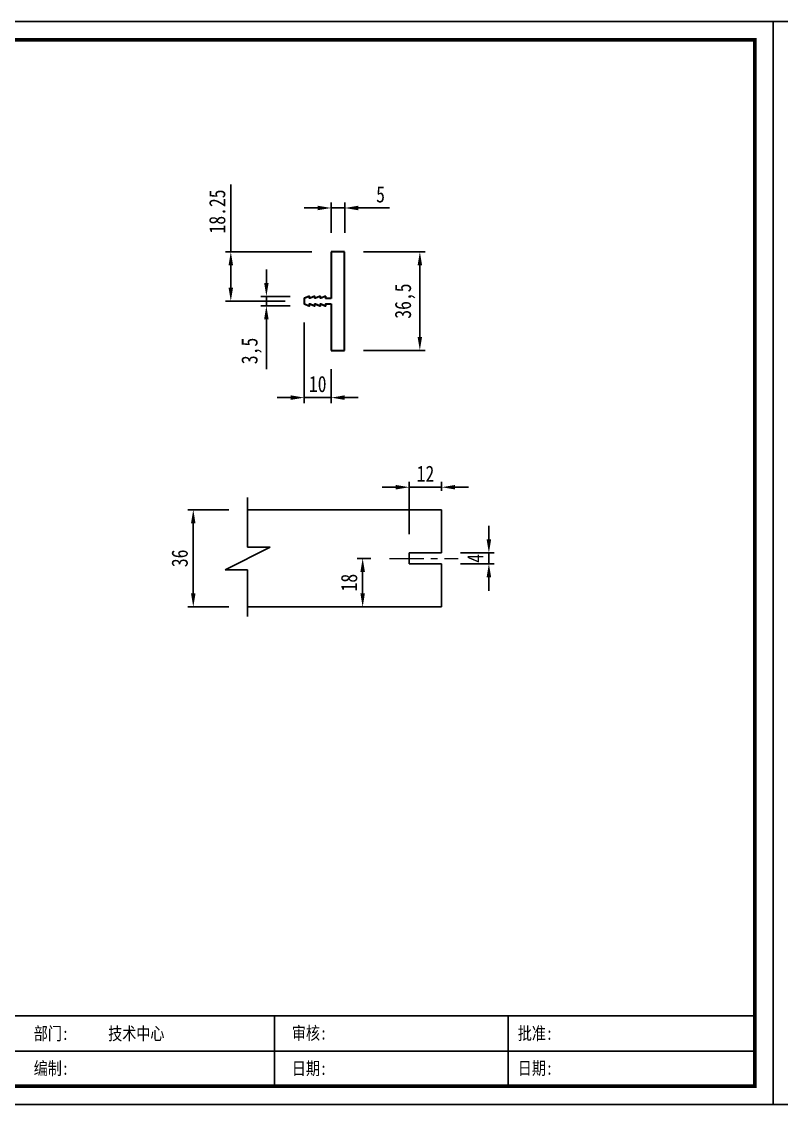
# Model space of a CAD drawing. Header units: millimetres. Extents: x 0 to 1097966, y -63096 to 223085.
# Drawn here: x 338840.8 to 339122.3, y -60619.1 to -60218.2 of the extents above; entities that cross this region are included whole.
import ezdxf

# ---------------------------------------------------------------- set-up
doc = ezdxf.new("R2010")
doc.units = ezdxf.units.MM
doc.linetypes.add('CENTERX2', pattern=[20.32, 12.7, -2.54, 2.54, -2.54])
doc.layers.add('DZ-文字说明', color=1, linetype='Continuous')
doc.styles.add('DZ-宋体2.5', font='', dxfattribs={"width": 0.8, "height": 2.5})
doc.styles.add('TEXT', font='', dxfattribs={"width": 0.8})
doc.styles.get('DZ-宋体2.5').set_extended_font_data('SimSun')
doc.styles.get('TEXT').set_extended_font_data('SimSun')
doc.dimstyles.new('副本 (2) (2) ISO-25', dxfattribs={"dimtxt": 18, "dimasz": 13, "dimexe": 6, "dimexo": 12, "dimgap": 6, "dimtad": 1, "dimtxsty": 'TEXT', "dimcen": 2.5, "dimclrd": 5, "dimclre": 5, "dimclrt": 5, "dimadec": 0, "dimazin": 0, "dimtfac": 1, "dimtmove": 0, "dimatfit": 3, "dimldrblk": 'BOXFILLED', "dimfxl": 1.25, "dimarcsym": 0})

# ---------------------------------------------------------------- blocks, each defined once
blk = doc.blocks.new('*D865')
at = {"color": 5, "lineweight": -2, "transparency": 16777216}
for p, q in [((339013.89, -60409.93), (339013.89, -60404.93)), ((339003.39, -60414.93), (339015.89, -60414.93)), ((339013.89, -60418.93), (339013.89, -60414.93)), ((339003.39, -60418.93), (339015.89, -60418.93)), ((339013.89, -60423.93), (339013.89, -60428.93))]:
    blk.add_line(p, q, dxfattribs=at)
at = {"color": 5, "transparency": 16777216}
for points in [[(339013.05, -60409.93), (339014.72, -60409.93), (339013.89, -60414.93)], [(339013.05, -60423.93), (339014.72, -60423.93), (339013.89, -60418.93)]]:
    blk.add_solid(points, dxfattribs=at)
at = {"layer": 'Defpoints', "color": 0, "transparency": 16777216}
for p in [(338996.39, -60414.93), (339013.89, -60414.93), (338996.39, -60418.93)]:
    blk.add_point(p, dxfattribs=at)
at = {"color": 5, "transparency": 16777216, "insert": (339008.89, -60416.93), "char_height": 6, "attachment_point": 5, "rotation": 90, "style": 'TEXT'}
blk.add_mtext('4', dxfattribs=at)
blk = doc.blocks.new('_BoxFilled')
at = {"color": 0, "linetype": 'ByBlock', "lineweight": -2}
blk.add_line((-0.5, 0), (-1, 0), dxfattribs=at)
at = {"color": 0, "linetype": 'ByBlock'}
blk.add_solid([(-0.5, 0.5), (0.5, 0.5), (-0.5, -0.5), (0.5, -0.5)], dxfattribs=at)
blk = doc.blocks.new('*D866')
at = {"color": 5, "lineweight": -2, "transparency": 16777216}
for p, q in [((338979.39, -60390.59), (338974.39, -60390.59)), ((338984.39, -60407.93), (338984.39, -60388.59)), ((338984.39, -60390.59), (338996.39, -60390.59)), ((338996.39, -60391.93), (338996.39, -60388.59)), ((339001.39, -60390.59), (339006.39, -60390.59))]:
    blk.add_line(p, q, dxfattribs=at)
at = {"color": 5, "transparency": 16777216}
for points in [[(338979.39, -60389.76), (338979.39, -60391.43), (338984.39, -60390.59)], [(339001.39, -60389.76), (339001.39, -60391.43), (338996.39, -60390.59)]]:
    blk.add_solid(points, dxfattribs=at)
at = {"layer": 'Defpoints', "color": 0, "transparency": 16777216}
for p in [(338996.39, -60390.59), (338996.39, -60398.93), (338984.39, -60414.93)]:
    blk.add_point(p, dxfattribs=at)
at = {"color": 5, "transparency": 16777216, "insert": (338990.39, -60385.59), "char_height": 6, "attachment_point": 5, "style": 'TEXT'}
blk.add_mtext('12', dxfattribs=at)
blk = doc.blocks.new('*D867')
at = {"color": 5, "lineweight": -2, "transparency": 16777216}
for p, q in [((338917.49, -60398.93), (338902.36, -60398.93)), ((338904.36, -60429.93), (338904.36, -60403.93)), ((338917.49, -60434.93), (338902.36, -60434.93))]:
    blk.add_line(p, q, dxfattribs=at)
at = {"color": 5, "transparency": 16777216}
for points in [[(338903.53, -60403.93), (338905.19, -60403.93), (338904.36, -60398.93)], [(338903.53, -60429.93), (338905.19, -60429.93), (338904.36, -60434.93)]]:
    blk.add_solid(points, dxfattribs=at)
at = {"layer": 'Defpoints', "color": 0, "transparency": 16777216}
for p in [(338904.36, -60398.93), (338924.49, -60398.93), (338924.49, -60434.93)]:
    blk.add_point(p, dxfattribs=at)
at = {"color": 5, "transparency": 16777216, "insert": (338899.36, -60416.93), "char_height": 6, "attachment_point": 5, "rotation": 90, "style": 'TEXT'}
blk.add_mtext('36', dxfattribs=at)
blk = doc.blocks.new('*D868')
at = {"color": 5, "lineweight": -2, "transparency": 16777216}
for p, q in [((338967.46, -60303.41), (338990.31, -60303.41)), ((338988.31, -60308.41), (338988.31, -60334.91)), ((338967.46, -60339.91), (338990.31, -60339.91))]:
    blk.add_line(p, q, dxfattribs=at)
at = {"color": 5, "transparency": 16777216}
for points in [[(338987.48, -60308.41), (338989.14, -60308.41), (338988.31, -60303.41)], [(338987.48, -60334.91), (338989.14, -60334.91), (338988.31, -60339.91)]]:
    blk.add_solid(points, dxfattribs=at)
at = {"layer": 'Defpoints', "color": 0, "transparency": 16777216}
for p in [(338960.46, -60303.41), (338960.46, -60339.91), (338988.31, -60339.91)]:
    blk.add_point(p, dxfattribs=at)
at = {"color": 5, "transparency": 16777216, "insert": (338982.81, -60321.66), "char_height": 6, "attachment_point": 5, "rotation": 90, "style": 'TEXT'}
blk.add_mtext('36,5', dxfattribs=at)
blk = doc.blocks.new('*D869')
at = {"color": 5, "lineweight": -2, "transparency": 16777216}
for p, q in [((338955.46, -60296.41), (338955.46, -60285.18)), ((338960.46, -60296.41), (338960.46, -60285.18)), ((338950.46, -60287.18), (338945.46, -60287.18)), ((338955.46, -60287.18), (338960.46, -60287.18)), ((338965.46, -60287.18), (338977.04, -60287.18))]:
    blk.add_line(p, q, dxfattribs=at)
at = {"color": 5, "transparency": 16777216}
for points in [[(338950.46, -60286.35), (338950.46, -60288.02), (338955.46, -60287.18)], [(338965.46, -60286.35), (338965.46, -60288.02), (338960.46, -60287.18)]]:
    blk.add_solid(points, dxfattribs=at)
at = {"layer": 'Defpoints', "color": 0, "transparency": 16777216}
for p in [(338955.46, -60287.18), (338955.46, -60303.41), (338960.46, -60303.41)]:
    blk.add_point(p, dxfattribs=at)
at = {"color": 5, "transparency": 16777216, "insert": (338973.75, -60282.18), "char_height": 6, "attachment_point": 5, "style": 'TEXT'}
blk.add_mtext('5', dxfattribs=at)
blk = doc.blocks.new('*D870')
at = {"color": 5, "lineweight": -2, "transparency": 16777216}
for p, q in [((338970.12, -60416.93), (338965.12, -60416.93)), ((338967.12, -60421.93), (338967.12, -60429.93)), ((338970.12, -60434.93), (338965.12, -60434.93))]:
    blk.add_line(p, q, dxfattribs=at)
at = {"color": 5, "transparency": 16777216}
for points in [[(338966.29, -60421.93), (338967.95, -60421.93), (338967.12, -60416.93)], [(338966.29, -60429.93), (338967.95, -60429.93), (338967.12, -60434.93)]]:
    blk.add_solid(points, dxfattribs=at)
at = {"layer": 'Defpoints', "color": 0, "transparency": 16777216}
for p in [(338977.12, -60416.93), (338967.12, -60434.93), (338977.12, -60434.93)]:
    blk.add_point(p, dxfattribs=at)
at = {"color": 5, "transparency": 16777216, "insert": (338962.12, -60425.93), "char_height": 6, "attachment_point": 5, "rotation": 90, "style": 'TEXT'}
blk.add_mtext('18', dxfattribs=at)
blk = doc.blocks.new('*D871')
at = {"color": 5, "lineweight": -2, "transparency": 16777216}
for p, q in [((338918.27, -60303.41), (338918.27, -60278.54)), ((338948.27, -60303.41), (338916.27, -60303.41)), ((338918.27, -60316.66), (338918.27, -60308.41)), ((338938.46, -60321.66), (338916.27, -60321.66))]:
    blk.add_line(p, q, dxfattribs=at)
at = {"color": 5, "transparency": 16777216}
for points in [[(338917.43, -60308.41), (338919.1, -60308.41), (338918.27, -60303.41)], [(338917.43, -60316.66), (338919.1, -60316.66), (338918.27, -60321.66)]]:
    blk.add_solid(points, dxfattribs=at)
at = {"layer": 'Defpoints', "color": 0, "transparency": 16777216}
for p in [(338918.27, -60303.41), (338955.46, -60303.41), (338945.46, -60321.66)]:
    blk.add_point(p, dxfattribs=at)
at = {"color": 5, "transparency": 16777216, "insert": (338913.27, -60288.48), "char_height": 6, "attachment_point": 5, "rotation": 90, "style": 'TEXT'}
blk.add_mtext('18.25', dxfattribs=at)
blk = doc.blocks.new('*D872')
at = {"color": 5, "lineweight": -2, "transparency": 16777216}
for p, q in [((338945.46, -60329.59), (338945.46, -60359.41)), ((338955.46, -60346.91), (338955.46, -60359.41)), ((338940.46, -60357.41), (338935.46, -60357.41)), ((338955.46, -60357.41), (338945.46, -60357.41)), ((338960.46, -60357.41), (338965.46, -60357.41))]:
    blk.add_line(p, q, dxfattribs=at)
at = {"color": 5, "transparency": 16777216}
for points in [[(338940.46, -60356.57), (338940.46, -60358.24), (338945.46, -60357.41)], [(338960.46, -60356.57), (338960.46, -60358.24), (338955.46, -60357.41)]]:
    blk.add_solid(points, dxfattribs=at)
at = {"layer": 'Defpoints', "color": 0, "transparency": 16777216}
for p in [(338945.46, -60322.59), (338955.46, -60339.91), (338945.46, -60357.41)]:
    blk.add_point(p, dxfattribs=at)
at = {"color": 5, "transparency": 16777216, "insert": (338950.46, -60352.41), "char_height": 6, "attachment_point": 5, "style": 'TEXT'}
blk.add_mtext('10', dxfattribs=at)
blk = doc.blocks.new('*D887')
at = {"color": 5, "lineweight": -2, "transparency": 16777216}
for p, q in [((338931.45, -60314.91), (338931.45, -60309.91)), ((338940.3, -60319.91), (338929.45, -60319.91)), ((338931.45, -60319.91), (338931.45, -60323.41)), ((338940.32, -60323.41), (338929.45, -60323.41)), ((338931.45, -60328.41), (338931.45, -60346.82))]:
    blk.add_line(p, q, dxfattribs=at)
at = {"color": 5, "transparency": 16777216}
for points in [[(338930.61, -60314.91), (338932.28, -60314.91), (338931.45, -60319.91)], [(338930.61, -60328.41), (338932.28, -60328.41), (338931.45, -60323.41)]]:
    blk.add_solid(points, dxfattribs=at)
at = {"layer": 'Defpoints', "color": 0, "transparency": 16777216}
for p in [(338947.3, -60319.91), (338931.45, -60323.41), (338947.32, -60323.41)]:
    blk.add_point(p, dxfattribs=at)
at = {"color": 5, "transparency": 16777216, "insert": (338925.95, -60340.12), "char_height": 6, "attachment_point": 5, "rotation": 90, "style": 'TEXT'}
blk.add_mtext('3,5', dxfattribs=at)

msp = doc.modelspace()

# ---------------------------------------------------------------- linework, layer by layer
at = {"color": 251, "true_color": 0x636466}
for p, q in [((338924.493, -60394.429), (338924.493, -60412.806)), ((338932.829, -60412.806), (338916.158, -60421.175)), ((338924.493, -60421.175), (338924.493, -60438.506))]:
    msp.add_line(p, q, dxfattribs=at)
for p, q in [((338996.392, -60398.93), (338924.493, -60398.93)), ((338996.392, -60414.93), (338996.392, -60398.93)), ((338984.392, -60418.93), (338984.392, -60414.93)), ((338984.392, -60414.93), (338996.392, -60414.93)), ((338996.392, -60418.93), (338984.392, -60418.93)), ((338996.392, -60434.93), (338996.392, -60418.93)), ((338924.493, -60434.93), (338996.392, -60434.93))]:
    msp.add_line(p, q)
at = {"color": 1, "linetype": 'CENTERX2', "lineweight": 13}
msp.add_line((338977.119, -60416.93), (339002.524, -60416.93), dxfattribs=at)
for points in [[(338552.218, -60619.129), (339119.218, -60619.129), (339119.218, -60218.179), (338552.218, -60218.179)], [(339119.218, -60619.129), (339686.218, -60619.129), (339686.218, -60218.179), (339119.218, -60218.179)]]:
    msp.add_lwpolyline(points, close=True)
at = {"const_width": 1.35}
msp.add_lwpolyline([(338558.968, -60612.379), (339112.468, -60612.379), (339112.468, -60224.929), (338558.968, -60224.929)], close=True, dxfattribs=at)
at = {"color": 251, "true_color": 0x636466}
for points in [[(338924.493, -60412.806), (338932.829, -60412.806)], [(338924.493, -60421.175), (338916.158, -60421.175)]]:
    msp.add_lwpolyline(points, dxfattribs=at)
at = {"lineweight": 30}
for points in [[(338960.455, -60303.41), (338957.955, -60303.41), (338955.455, -60303.41)], [(338955.455, -60303.41), (338955.455, -60314.785), (338955.455, -60320.66)], [(338960.455, -60339.91), (338960.455, -60321.66), (338960.455, -60303.41)], [(338945.455, -60320.727), (338945.455, -60321.66), (338945.455, -60322.593)], [(338947.237, -60319.918), (338946.377, -60320.276), (338945.517, -60320.634)], [(338945.517, -60322.686), (338946.377, -60323.044), (338947.237, -60323.402)], [(338947.455, -60320.585), (338947.455, -60320.297), (338947.455, -60320.01)], [(338947.455, -60323.31), (338947.455, -60323.022), (338947.455, -60322.735)], [(338949.237, -60319.918), (338948.38, -60320.274), (338947.524, -60320.631)], [(338947.524, -60322.689), (338948.38, -60323.045), (338949.237, -60323.402)], [(338949.355, -60319.91), (338949.315, -60319.91), (338949.275, -60319.91)], [(338949.455, -60320.585), (338949.455, -60320.297), (338949.455, -60320.01)], [(338949.455, -60323.31), (338949.455, -60323.022), (338949.455, -60322.735)], [(338951.237, -60319.918), (338950.38, -60320.274), (338949.524, -60320.631)], [(338949.524, -60322.689), (338950.38, -60323.045), (338951.237, -60323.402)], [(338951.355, -60319.91), (338951.315, -60319.91), (338951.275, -60319.91)], [(338951.455, -60320.585), (338951.455, -60320.297), (338951.455, -60320.01)], [(338951.455, -60323.31), (338951.455, -60323.022), (338951.455, -60322.735)], [(338953.237, -60319.918), (338952.38, -60320.274), (338951.524, -60320.631)], [(338951.524, -60322.689), (338952.38, -60323.045), (338953.237, -60323.402)], [(338953.355, -60319.91), (338953.315, -60319.91), (338953.275, -60319.91)], [(338953.455, -60320.61), (338953.455, -60320.31), (338953.455, -60320.01)], [(338953.455, -60323.31), (338953.455, -60323.01), (338953.455, -60322.71)], [(338955.455, -60320.66), (338954.48, -60320.66), (338953.505, -60320.66)], [(338953.505, -60322.66), (338954.48, -60322.66), (338955.455, -60322.66)], [(338955.455, -60322.66), (338955.455, -60328.535), (338955.455, -60339.91)], [(338947.275, -60323.41), (338947.315, -60323.41), (338947.355, -60323.41)], [(338949.275, -60323.41), (338949.315, -60323.41), (338949.355, -60323.41)], [(338951.275, -60323.41), (338951.315, -60323.41), (338951.355, -60323.41)], [(338953.275, -60323.41), (338953.315, -60323.41), (338953.355, -60323.41)], [(338955.455, -60339.91), (338957.955, -60339.91), (338960.455, -60339.91)]]:
    msp.add_open_spline(points, degree=2, dxfattribs=at)
for points, weights in [([(338945.517, -60320.634), (338945.455, -60320.66), (338945.455, -60320.727)], [1, 0.832050294334, 1]), ([(338945.455, -60322.593), (338945.455, -60322.66), (338945.517, -60322.686)], [1, 0.832050294336, 1]), ([(338947.455, -60320.01), (338947.455, -60319.91), (338947.355, -60319.91)], [1, 0.707106781187, 1]), ([(338947.477, -60320.626), (338947.455, -60320.612), (338947.455, -60320.585)], [1, 0.881674598768, 1]), ([(338947.455, -60322.735), (338947.455, -60322.708), (338947.477, -60322.693)], [1, 0.881674598768, 1]), ([(338947.524, -60320.631), (338947.5, -60320.641), (338947.477, -60320.626)], [1, 0.881674598768, 1]), ([(338947.477, -60322.693), (338947.5, -60322.678), (338947.524, -60322.689)], [1, 0.881674598768, 1]), ([(338949.275, -60319.91), (338949.255, -60319.91), (338949.237, -60319.918)], [1, 0.980580675692, 1]), ([(338949.455, -60320.01), (338949.455, -60319.91), (338949.355, -60319.91)], [1, 0.707106781187, 1]), ([(338949.477, -60320.626), (338949.455, -60320.612), (338949.455, -60320.585)], [1, 0.881674598772, 1]), ([(338949.455, -60322.735), (338949.455, -60322.708), (338949.477, -60322.693)], [1, 0.881674598768, 1]), ([(338949.524, -60320.631), (338949.5, -60320.641), (338949.477, -60320.626)], [1, 0.881674598772, 1]), ([(338949.477, -60322.693), (338949.5, -60322.678), (338949.524, -60322.689)], [1, 0.881674598768, 1]), ([(338951.275, -60319.91), (338951.255, -60319.91), (338951.237, -60319.918)], [1, 0.980580675692, 1]), ([(338951.455, -60320.01), (338951.455, -60319.91), (338951.355, -60319.91)], [1, 0.707106781187, 1]), ([(338951.477, -60320.626), (338951.455, -60320.612), (338951.455, -60320.585)], [1, 0.881674598768, 1]), ([(338951.455, -60322.735), (338951.455, -60322.708), (338951.477, -60322.693)], [1, 0.881674598768, 1]), ([(338951.524, -60320.631), (338951.5, -60320.641), (338951.477, -60320.626)], [1, 0.881674598768, 1]), ([(338951.477, -60322.693), (338951.5, -60322.678), (338951.524, -60322.689)], [1, 0.881674598768, 1]), ([(338953.275, -60319.91), (338953.255, -60319.91), (338953.237, -60319.918)], [1, 0.980580675692, 1]), ([(338953.455, -60320.01), (338953.455, -60319.91), (338953.355, -60319.91)], [1, 0.707106781187, 1]), ([(338953.47, -60320.645), (338953.455, -60320.631), (338953.455, -60320.61)], [1, 0.92387953251, 1]), ([(338953.455, -60322.71), (338953.455, -60322.66), (338953.505, -60322.66)], [1, 0.707106781187, 1]), ([(338953.505, -60320.66), (338953.484, -60320.66), (338953.47, -60320.645)], [1, 0.92387953251, 1]), ([(338947.237, -60323.402), (338947.255, -60323.41), (338947.275, -60323.41)], [1, 0.98058067569, 1]), ([(338947.355, -60323.41), (338947.455, -60323.41), (338947.455, -60323.31)], [1, 0.707106781187, 1]), ([(338949.237, -60323.402), (338949.255, -60323.41), (338949.275, -60323.41)], [1, 0.98058067569, 1]), ([(338949.355, -60323.41), (338949.455, -60323.41), (338949.455, -60323.31)], [1, 0.707106781187, 1]), ([(338951.237, -60323.402), (338951.255, -60323.41), (338951.275, -60323.41)], [1, 0.98058067569, 1]), ([(338951.355, -60323.41), (338951.455, -60323.41), (338951.455, -60323.31)], [1, 0.707106781187, 1]), ([(338953.237, -60323.402), (338953.255, -60323.41), (338953.275, -60323.41)], [1, 0.98058067569, 1]), ([(338953.355, -60323.41), (338953.455, -60323.41), (338953.455, -60323.31)], [1, 0.707106781187, 1])]:
    msp.add_rational_spline(points, weights, degree=2, dxfattribs=at)
msp.add_rational_spline([(338947.355, -60319.91), (338947.315, -60319.91), (338947.275, -60319.91), (338947.255, -60319.91), (338947.237, -60319.918)], [1, 1, 1, 0.980580675691, 1], degree=2, knots=[30.9351173, 30.9351173, 30.9351173, 31.9351173, 31.9351173, 32.3299085, 32.3299085, 32.3299085], dxfattribs=at)
at = {"layer": 'DZ-文字说明', "color": 7}
for p, q in [((338934.469, -60612.379), (338934.469, -60586.401)), ((339021.049, -60612.379), (339021.049, -60586.401)), ((338648.299, -60599.39), (339112.468, -60599.39))]:
    msp.add_line(p, q, dxfattribs=at)
msp.add_lwpolyline([(338558.968, -60586.401), (339112.468, -60586.401), (339112.468, -60612.379), (338558.968, -60612.379)], close=True, dxfattribs=at)

# ---------------------------------------------------------------- texts
at = {"style": 'DZ-宋体2.5', "width": 0.8}
for s, p in [('部门:', (338845.26, -60595.296)), ('审核:', (338940.904, -60595.137)), ('批准:', (339024.6, -60595.216)), ('编制:', (338845.26, -60608.193)), ('日期:', (338940.904, -60608.197)), ('日期:', (339024.6, -60608.14))]:
    msp.add_text(s, height=4.7732, dxfattribs=at).set_placement(p)
at = {"color": 2, "style": 'DZ-宋体2.5', "width": 0.8}
msp.add_attdef('技术中心', (338872.834, -60595.296), '', height=4.773, dxfattribs=at)

# ---------------------------------------------------------------- dimensions: what is measured, and where the dimension line sits
at = {"color": 251, "true_color": 0x636466}
dim = msp.add_linear_dim(base=(338918.265, -60303.41), p1=(338945.455, -60321.66), p2=(338955.455, -60303.41), angle=90, text='18.25', dimstyle='副本 (2) (2) ISO-25', override={"dimtxt": 6, "dimasz": 5, "dimexe": 2, "dimexo": 7, "dimgap": 2, "dimfxl": 30, "dimfxlon": 1}, dxfattribs=at)
dim.commit()
dim.dimension.update_dxf_attribs({"geometry": '*D871', "text_midpoint": (338913.265, -60288.477)})
dim = msp.add_linear_dim(base=(338955.455, -60287.183), p1=(338960.455, -60303.41), p2=(338955.455, -60303.41), dimstyle='副本 (2) (2) ISO-25', override={"dimtxt": 6, "dimasz": 5, "dimexe": 2, "dimexo": 7, "dimgap": 2, "dimfxl": 30, "dimfxlon": 1}, dxfattribs=at)
dim.commit()
dim.dimension.update_dxf_attribs({"geometry": '*D869', "text_midpoint": (338973.748, -60287.183), "dimtype": 160})
for base, p1, p2, picture, middle in [((338988.309, -60339.91), (338960.455, -60303.41), (338960.455, -60339.91), '*D868', (338982.809, -60321.66)), ((338931.448, -60323.41), (338947.295, -60319.91), (338947.315, -60323.41), '*D887', (338925.948, -60340.117)), ((338904.361, -60398.93), (338924.493, -60434.93), (338924.493, -60398.93), '*D867', (338899.361, -60416.93)), ((338967.118, -60434.93), (338977.119, -60416.93), (338977.119, -60434.93), '*D870', (338962.118, -60425.93))]:
    dim = msp.add_linear_dim(base=base, p1=p1, p2=p2, angle=90, dimstyle='副本 (2) (2) ISO-25', override={"dimtxt": 6, "dimasz": 5, "dimexe": 2, "dimexo": 7, "dimgap": 2, "dimfxl": 30, "dimfxlon": 1}, dxfattribs=at)
    dim.commit()
    dim.dimension.update_dxf_attribs({"geometry": picture, "text_midpoint": middle})
for base, p1, p2, picture, middle in [((338945.455, -60357.406), (338955.455, -60339.91), (338945.455, -60322.593), '*D872', (338950.455, -60352.406)), ((338996.392, -60390.593), (338984.392, -60414.93), (338996.392, -60398.93), '*D866', (338990.392, -60385.593))]:
    dim = msp.add_linear_dim(base=base, p1=p1, p2=p2, dimstyle='副本 (2) (2) ISO-25', override={"dimtxt": 6, "dimasz": 5, "dimexe": 2, "dimexo": 7, "dimgap": 2, "dimfxl": 30, "dimfxlon": 1}, dxfattribs=at)
    dim.commit()
    dim.dimension.update_dxf_attribs({"geometry": picture, "text_midpoint": middle})
dim = msp.add_linear_dim(base=(339013.888, -60414.93), p1=(338996.392, -60418.93), p2=(338996.392, -60414.93), angle=90, dimstyle='副本 (2) (2) ISO-25', override={"dimtxt": 6, "dimasz": 5, "dimexe": 2, "dimexo": 7, "dimgap": 2, "dimfxl": 30, "dimfxlon": 1}, dxfattribs=at)
dim.commit()
dim.dimension.update_dxf_attribs({"geometry": '*D865', "text_midpoint": (339013.888, -60416.93), "dimtype": 160})

doc.saveas('drawing.dxf')
